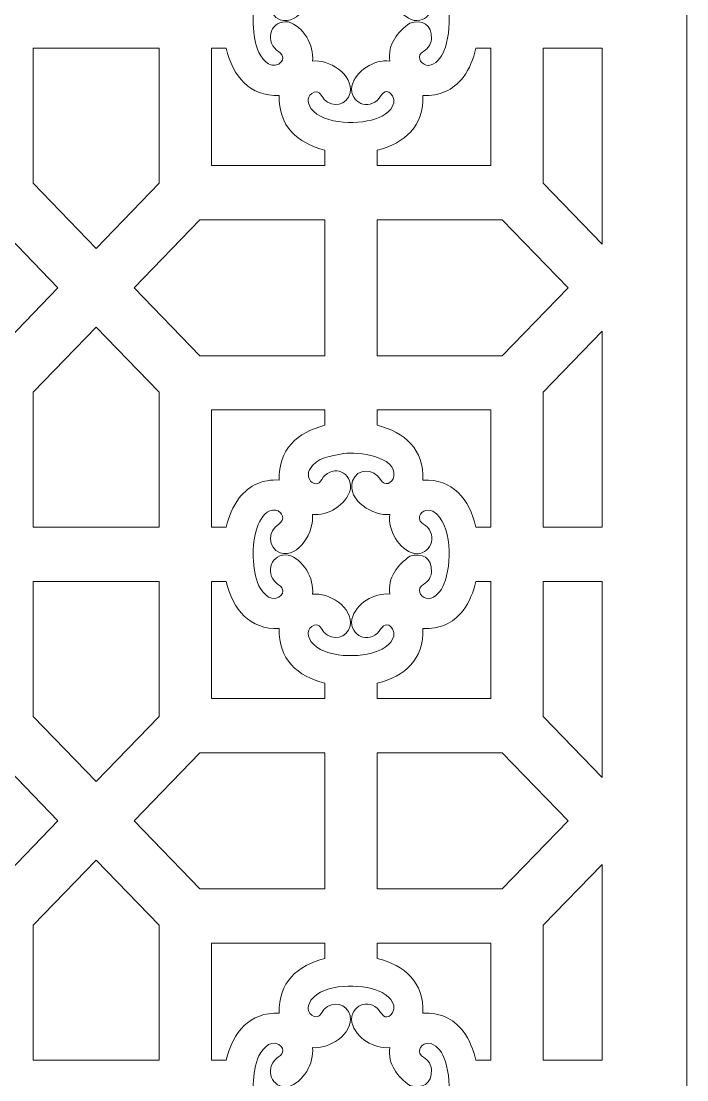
# Model space of a CAD drawing. Header units: centimetres. Extents: x -9.4 to 5.8, y -13.4 to 10.3.
# Drawn here: x -6.22 to -2.16, y -8.01 to -1.57 of the extents above; entities that cross this region are included whole.
import ezdxf

# ---------------------------------------------------------------- set-up
doc = ezdxf.new("R2010")
doc.units = ezdxf.units.CM
doc.header["$MEASUREMENT"] = 0
doc.layers.add('layer 1', color=7, linetype='Continuous')

msp = doc.modelspace()

# ---------------------------------------------------------------- linework, layer by layer
at = {"layer": 'layer 1', "color": 242, "lineweight": 9}
for points, knots in [([(-9.38588, -13.43584), (-9.38588, -13.43584), (-9.38588, 10.29681), (-9.38588, 10.29681), (-9.38588, 10.29681), (-9.38588, 10.29681), (-2.16292, 10.29681), (-2.16292, 10.29681), (-2.16292, 10.29681), (-2.16292, 10.29681), (-2.16292, -13.43584), (-2.16292, -13.43584), (-2.16292, -13.43584), (-2.16292, -13.43584), (-9.38588, -13.43584), (-9.38588, -13.43584)], [0, 0, 0, 0, 0.2, 0.2, 0.2, 0.2, 0.4, 0.4, 0.4, 0.4, 0.6, 0.6, 0.6, 0.6, 1, 1, 1, 1]), ([(-4.77821, -1.73772), (-4.81428, -1.63619), (-4.81505, -1.48376), (-4.77384, -1.38412), (-4.77384, -1.38412), (-4.75546, -1.3428), (-4.71777, -1.29074), (-4.66845, -1.29699), (-4.66845, -1.29699), (-4.62311, -1.30785), (-4.60751, -1.35585), (-4.64899, -1.38203), (-4.64899, -1.38203), (-4.717, -1.42498), (-4.71711, -1.5262), (-4.64076, -1.55849), (-4.64076, -1.55849), (-4.5244, -1.59263), (-4.43109, -1.42421), (-4.44337, -1.32345), (-4.44337, -1.32345), (-4.35188, -1.33542), (-4.23637, -1.26521), (-4.21239, -1.17059), (-4.21239, -1.17059), (-4.19984, -1.06678), (-4.31481, -1.01947), (-4.37853, -1.0976), (-4.37853, -1.0976), (-4.3895, -1.11428), (-4.39545, -1.13278), (-4.41677, -1.13664), (-4.41677, -1.13664), (-4.46222, -1.13919), (-4.47786, -1.08829), (-4.46253, -1.0516), (-4.46253, -1.0516), (-4.41487, -0.97197), (-4.33327, -0.97124), (-4.2519, -0.952), (-4.2519, -0.952), (-4.16829, -0.94297), (-3.93267, -0.96799), (-3.94723, -1.091), (-3.94723, -1.091), (-3.95777, -1.1378), (-4.00423, -1.15395), (-4.0296, -1.11108), (-4.0296, -1.11108), (-4.07131, -1.04056), (-4.16945, -1.04129), (-4.20046, -1.11961), (-4.20046, -1.11961), (-4.23348, -1.23957), (-4.07023, -1.3365), (-3.97287, -1.32345), (-3.97287, -1.32345), (-3.98438, -1.41919), (-3.91672, -1.53717), (-3.82484, -1.56196), (-3.82484, -1.56196), (-3.72435, -1.57494), (-3.67847, -1.45622), (-3.75417, -1.39041), (-3.75417, -1.39041), (-3.77031, -1.3791), (-3.78823, -1.37296), (-3.79198, -1.35091), (-3.79198, -1.35091), (-3.79441, -1.30398), (-3.74521, -1.28784), (-3.70964, -1.30364), (-3.70964, -1.30364), (-3.59061, -1.37968), (-3.59316, -1.62959), (-3.64236, -1.74869), (-3.64236, -1.74869), (-3.65967, -1.78754), (-3.69168, -1.83234), (-3.73644, -1.83659), (-3.73644, -1.83659), (-3.77475, -1.83601), (-3.81237, -1.79252), (-3.77958, -1.75946), (-3.77958, -1.75946), (-3.74637, -1.73606), (-3.72451, -1.7205), (-3.71763, -1.67469), (-3.71763, -1.67469), (-3.71485, -1.58664), (-3.77684, -1.5554), (-3.85025, -1.57768), (-3.85025, -1.57768), (-3.92576, -1.63287), (-3.98519, -1.70567), (-3.97287, -1.80936), (-3.97287, -1.80936), (-4.0656, -1.79762), (-4.17983, -1.86721), (-4.20382, -1.96222), (-4.20382, -1.96222), (-4.21637, -2.06603), (-4.10136, -2.11341), (-4.03768, -2.03521), (-4.03768, -2.03521), (-4.01466, -2.00018), (-3.98894, -1.97299), (-3.95522, -2.02115), (-3.95522, -2.02115), (-3.92471, -2.08171), (-3.99017, -2.13238), (-4.03683, -2.15296), (-4.03683, -2.15296), (-4.15087, -2.19954), (-4.37085, -2.20116), (-4.45261, -2.09777), (-4.45261, -2.09777), (-4.47605, -2.06224), (-4.4786, -2.01698), (-4.4331, -1.99825), (-4.4331, -1.99825), (-4.39761, -1.98778), (-4.39004, -2.02107), (-4.37262, -2.04243), (-4.37262, -2.04243), (-4.31968, -2.09561), (-4.23386, -2.07893), (-4.21312, -2.00346), (-4.21312, -2.00346), (-4.19397, -1.88722), (-4.34675, -1.79704), (-4.44337, -1.80936), (-4.44337, -1.80936), (-4.43156, -1.71378), (-4.4998, -1.59552), (-4.5914, -1.57085), (-4.5914, -1.57085), (-4.69193, -1.55787), (-4.73773, -1.67663), (-4.66204, -1.74243), (-4.66204, -1.74243), (-4.62813, -1.76618), (-4.60179, -1.79279), (-4.64848, -1.82755), (-4.64848, -1.82755), (-4.70869, -1.85999), (-4.75855, -1.78889), (-4.77821, -1.73772)], [0, 0, 0, 0, 0.0263158, 0.0263158, 0.0263158, 0.0263158, 0.0526316, 0.0526316, 0.0526316, 0.0526316, 0.0789474, 0.0789474, 0.0789474, 0.0789474, 0.1052632, 0.1052632, 0.1052632, 0.1052632, 0.1315789, 0.1315789, 0.1315789, 0.1315789, 0.1578947, 0.1578947, 0.1578947, 0.1578947, 0.1842105, 0.1842105, 0.1842105, 0.1842105, 0.2105263, 0.2105263, 0.2105263, 0.2105263, 0.2368421, 0.2368421, 0.2368421, 0.2368421, 0.2631579, 0.2631579, 0.2631579, 0.2631579, 0.2894737, 0.2894737, 0.2894737, 0.2894737, 0.3157895, 0.3157895, 0.3157895, 0.3157895, 0.3421053, 0.3421053, 0.3421053, 0.3421053, 0.3684211, 0.3684211, 0.3684211, 0.3684211, 0.3947368, 0.3947368, 0.3947368, 0.3947368, 0.4210526, 0.4210526, 0.4210526, 0.4210526, 0.4473684, 0.4473684, 0.4473684, 0.4473684, 0.4736842, 0.4736842, 0.4736842, 0.4736842, 0.5, 0.5, 0.5, 0.5, 0.5263158, 0.5263158, 0.5263158, 0.5263158, 0.5526316, 0.5526316, 0.5526316, 0.5526316, 0.5789474, 0.5789474, 0.5789474, 0.5789474, 0.6052632, 0.6052632, 0.6052632, 0.6052632, 0.6315789, 0.6315789, 0.6315789, 0.6315789, 0.6578947, 0.6578947, 0.6578947, 0.6578947, 0.6842105, 0.6842105, 0.6842105, 0.6842105, 0.7105263, 0.7105263, 0.7105263, 0.7105263, 0.7368421, 0.7368421, 0.7368421, 0.7368421, 0.7631579, 0.7631579, 0.7631579, 0.7631579, 0.7894737, 0.7894737, 0.7894737, 0.7894737, 0.8157895, 0.8157895, 0.8157895, 0.8157895, 0.8421053, 0.8421053, 0.8421053, 0.8421053, 0.8684211, 0.8684211, 0.8684211, 0.8684211, 0.8947368, 0.8947368, 0.8947368, 0.8947368, 0.9210526, 0.9210526, 0.9210526, 0.9210526, 0.9473684, 0.9473684, 0.9473684, 0.9473684, 1, 1, 1, 1]), ([(-5.37824, -1.73119), (-5.37824, -1.73119), (-6.14581, -1.73119), (-6.14581, -1.73119), (-6.14581, -1.73119), (-6.14581, -1.73119), (-6.14581, -2.55364), (-6.14581, -2.55364), (-6.14581, -2.55364), (-6.14581, -2.55364), (-5.76201, -2.94996), (-5.76201, -2.94996), (-5.76201, -2.94996), (-5.76201, -2.94996), (-5.37824, -2.55364), (-5.37824, -2.55364), (-5.37824, -2.55364), (-5.37824, -2.55364), (-5.37824, -1.73119), (-5.37824, -1.73119)], [0, 0, 0, 0, 0.1666667, 0.1666667, 0.1666667, 0.1666667, 0.3333333, 0.3333333, 0.3333333, 0.3333333, 0.5, 0.5, 0.5, 0.5, 0.6666667, 0.6666667, 0.6666667, 0.6666667, 1, 1, 1, 1]), ([(-4.96849, -1.73119), (-4.96849, -1.73119), (-5.05913, -1.73119), (-5.05913, -1.73119), (-5.05913, -1.73119), (-5.05913, -1.73119), (-5.05913, -2.44531), (-5.05913, -2.44531), (-5.05913, -2.44531), (-5.05913, -2.44531), (-4.36764, -2.44531), (-4.36764, -2.44531), (-4.36764, -2.44531), (-4.36764, -2.44531), (-4.36764, -2.35166), (-4.36764, -2.35166), (-4.36764, -2.35166), (-4.5351, -2.30945), (-4.65242, -2.2049), (-4.64597, -2.0186), (-4.64597, -2.0186), (-4.82637, -2.02528), (-4.92805, -1.90429), (-4.96849, -1.73119)], [0, 0, 0, 0, 0.1428571, 0.1428571, 0.1428571, 0.1428571, 0.2857143, 0.2857143, 0.2857143, 0.2857143, 0.4285714, 0.4285714, 0.4285714, 0.4285714, 0.5714286, 0.5714286, 0.5714286, 0.5714286, 0.7142857, 0.7142857, 0.7142857, 0.7142857, 1, 1, 1, 1]), ([(-3.357, -1.73119), (-3.357, -1.73119), (-3.44776, -1.73119), (-3.44776, -1.73119), (-3.44776, -1.73119), (-3.46336, -1.79723), (-3.48634, -1.85451), (-3.52573, -1.90885), (-3.52573, -1.90885), (-3.59119, -1.9896), (-3.6694, -2.02235), (-3.77027, -2.0186), (-3.77027, -2.0186), (-3.76378, -2.20448), (-3.88084, -2.31034), (-4.04849, -2.35143), (-4.04849, -2.35143), (-4.04849, -2.35143), (-4.04849, -2.44531), (-4.04849, -2.44531), (-4.04849, -2.44531), (-4.04849, -2.44531), (-3.357, -2.44531), (-3.357, -2.44531), (-3.357, -2.44531), (-3.357, -2.44531), (-3.357, -1.73119), (-3.357, -1.73119)], [0, 0, 0, 0, 0.125, 0.125, 0.125, 0.125, 0.25, 0.25, 0.25, 0.25, 0.375, 0.375, 0.375, 0.375, 0.5, 0.5, 0.5, 0.5, 0.625, 0.625, 0.625, 0.625, 0.75, 0.75, 0.75, 0.75, 1, 1, 1, 1]), ([(-2.67884, -2.92439), (-2.67884, -2.92439), (-3.03785, -2.55364), (-3.03785, -2.55364), (-3.03785, -2.55364), (-3.03785, -2.55364), (-3.03785, -1.73119), (-3.03785, -1.73119), (-3.03785, -1.73119), (-3.03785, -1.73119), (-2.67884, -1.73119), (-2.67884, -1.73119), (-2.67884, -1.73119), (-2.67884, -1.73119), (-2.67884, -2.92439), (-2.67884, -2.92439)], [0, 0, 0, 0, 0.2, 0.2, 0.2, 0.2, 0.4, 0.4, 0.4, 0.4, 0.6, 0.6, 0.6, 0.6, 1, 1, 1, 1]), ([(-7.15641, -3.60352), (-7.15641, -3.60352), (-7.15641, -2.77489), (-7.15641, -2.77489), (-7.15641, -2.77489), (-7.15641, -2.77489), (-6.39487, -2.77489), (-6.39487, -2.77489), (-6.39487, -2.77489), (-6.39487, -2.77489), (-5.99369, -3.18921), (-5.99369, -3.18921), (-5.99369, -3.18921), (-5.99369, -3.18921), (-6.39487, -3.60352), (-6.39487, -3.60352), (-6.39487, -3.60352), (-6.39487, -3.60352), (-7.15641, -3.60352), (-7.15641, -3.60352)], [0, 0, 0, 0, 0.1666667, 0.1666667, 0.1666667, 0.1666667, 0.3333333, 0.3333333, 0.3333333, 0.3333333, 0.5, 0.5, 0.5, 0.5, 0.6666667, 0.6666667, 0.6666667, 0.6666667, 1, 1, 1, 1]), ([(-4.36764, -2.77489), (-4.36764, -2.77489), (-4.36764, -3.60352), (-4.36764, -3.60352), (-4.36764, -3.60352), (-4.36764, -3.60352), (-5.12918, -3.60352), (-5.12918, -3.60352), (-5.12918, -3.60352), (-5.12918, -3.60352), (-5.53036, -3.18921), (-5.53036, -3.18921), (-5.53036, -3.18921), (-5.53036, -3.18921), (-5.12918, -2.77489), (-5.12918, -2.77489), (-5.12918, -2.77489), (-5.12918, -2.77489), (-4.36764, -2.77489), (-4.36764, -2.77489)], [0, 0, 0, 0, 0.1666667, 0.1666667, 0.1666667, 0.1666667, 0.3333333, 0.3333333, 0.3333333, 0.3333333, 0.5, 0.5, 0.5, 0.5, 0.6666667, 0.6666667, 0.6666667, 0.6666667, 1, 1, 1, 1]), ([(-4.04849, -3.60352), (-4.04849, -3.60352), (-4.04849, -2.77489), (-4.04849, -2.77489), (-4.04849, -2.77489), (-4.04849, -2.77489), (-3.28695, -2.77489), (-3.28695, -2.77489), (-3.28695, -2.77489), (-3.28695, -2.77489), (-2.88577, -3.18921), (-2.88577, -3.18921), (-2.88577, -3.18921), (-2.88577, -3.18921), (-3.28695, -3.60352), (-3.28695, -3.60352), (-3.28695, -3.60352), (-3.28695, -3.60352), (-4.04849, -3.60352), (-4.04849, -3.60352)], [0, 0, 0, 0, 0.1666667, 0.1666667, 0.1666667, 0.1666667, 0.3333333, 0.3333333, 0.3333333, 0.3333333, 0.5, 0.5, 0.5, 0.5, 0.6666667, 0.6666667, 0.6666667, 0.6666667, 1, 1, 1, 1]), ([(-6.14581, -4.64722), (-6.14581, -4.64722), (-5.37824, -4.64722), (-5.37824, -4.64722), (-5.37824, -4.64722), (-5.37824, -4.64722), (-5.37824, -3.82481), (-5.37824, -3.82481), (-5.37824, -3.82481), (-5.37824, -3.82481), (-5.76201, -3.42846), (-5.76201, -3.42846), (-5.76201, -3.42846), (-5.76201, -3.42846), (-6.14581, -3.82481), (-6.14581, -3.82481), (-6.14581, -3.82481), (-6.14581, -3.82481), (-6.14581, -4.64722), (-6.14581, -4.64722)], [0, 0, 0, 0, 0.1666667, 0.1666667, 0.1666667, 0.1666667, 0.3333333, 0.3333333, 0.3333333, 0.3333333, 0.5, 0.5, 0.5, 0.5, 0.6666667, 0.6666667, 0.6666667, 0.6666667, 1, 1, 1, 1]), ([(-2.67884, -4.64722), (-2.67884, -4.64722), (-3.03785, -4.64722), (-3.03785, -4.64722), (-3.03785, -4.64722), (-3.03785, -4.64722), (-3.03785, -3.82481), (-3.03785, -3.82481), (-3.03785, -3.82481), (-3.03785, -3.82481), (-2.67884, -3.45402), (-2.67884, -3.45402), (-2.67884, -3.45402), (-2.67884, -3.45402), (-2.67884, -4.64722), (-2.67884, -4.64722)], [0, 0, 0, 0, 0.2, 0.2, 0.2, 0.2, 0.4, 0.4, 0.4, 0.4, 0.6, 0.6, 0.6, 0.6, 1, 1, 1, 1]), ([(-5.05913, -4.64722), (-5.05913, -4.64722), (-4.96845, -4.64722), (-4.96845, -4.64722), (-4.96845, -4.64722), (-4.95285, -4.58114), (-4.92979, -4.52363), (-4.89024, -4.46926), (-4.89024, -4.46926), (-4.82482, -4.38877), (-4.74669, -4.35614), (-4.64597, -4.35985), (-4.64597, -4.35985), (-4.65238, -4.17385), (-4.53541, -4.06811), (-4.36764, -4.02695), (-4.36764, -4.02695), (-4.36764, -4.02695), (-4.36764, -3.93314), (-4.36764, -3.93314), (-4.36764, -3.93314), (-4.36764, -3.93314), (-5.05913, -3.93314), (-5.05913, -3.93314), (-5.05913, -3.93314), (-5.05913, -3.93314), (-5.05913, -4.64722), (-5.05913, -4.64722)], [0, 0, 0, 0, 0.125, 0.125, 0.125, 0.125, 0.25, 0.25, 0.25, 0.25, 0.375, 0.375, 0.375, 0.375, 0.5, 0.5, 0.5, 0.5, 0.625, 0.625, 0.625, 0.625, 0.75, 0.75, 0.75, 0.75, 1, 1, 1, 1]), ([(-3.44795, -4.64722), (-3.44795, -4.64722), (-3.357, -4.64722), (-3.357, -4.64722), (-3.357, -4.64722), (-3.357, -4.64722), (-3.357, -3.93314), (-3.357, -3.93314), (-3.357, -3.93314), (-3.357, -3.93314), (-4.04849, -3.93314), (-4.04849, -3.93314), (-4.04849, -3.93314), (-4.04849, -3.93314), (-4.04849, -4.02683), (-4.04849, -4.02683), (-4.04849, -4.02683), (-3.88092, -4.06908), (-3.76378, -4.17335), (-3.77027, -4.35985), (-3.77027, -4.35985), (-3.59023, -4.35321), (-3.48777, -4.47401), (-3.44795, -4.64722)], [0, 0, 0, 0, 0.1428571, 0.1428571, 0.1428571, 0.1428571, 0.2857143, 0.2857143, 0.2857143, 0.2857143, 0.4285714, 0.4285714, 0.4285714, 0.4285714, 0.5714286, 0.5714286, 0.5714286, 0.5714286, 0.7142857, 0.7142857, 0.7142857, 0.7142857, 1, 1, 1, 1]), ([(-4.77821, -4.98332), (-4.81428, -4.88183), (-4.81505, -4.72936), (-4.77384, -4.62976), (-4.77384, -4.62976), (-4.75546, -4.58844), (-4.71777, -4.53634), (-4.66845, -4.54263), (-4.66845, -4.54263), (-4.62311, -4.55349), (-4.60751, -4.60145), (-4.64899, -4.62768), (-4.64899, -4.62768), (-4.717, -4.67058), (-4.71711, -4.77184), (-4.64076, -4.80413), (-4.64076, -4.80413), (-4.5244, -4.83827), (-4.43109, -4.66981), (-4.44337, -4.56909), (-4.44337, -4.56909), (-4.35188, -4.58102), (-4.23637, -4.51081), (-4.21239, -4.41619), (-4.21239, -4.41619), (-4.19984, -4.31238), (-4.31481, -4.26507), (-4.37853, -4.34324), (-4.37853, -4.34324), (-4.3895, -4.35989), (-4.39545, -4.37842), (-4.41677, -4.38229), (-4.41677, -4.38229), (-4.46222, -4.3848), (-4.47786, -4.33393), (-4.46253, -4.29725), (-4.46253, -4.29725), (-4.41487, -4.21757), (-4.33327, -4.21684), (-4.2519, -4.19761), (-4.2519, -4.19761), (-4.16829, -4.18861), (-3.93267, -4.21359), (-3.94723, -4.33664), (-3.94723, -4.33664), (-3.95777, -4.38344), (-4.00423, -4.39955), (-4.0296, -4.35672), (-4.0296, -4.35672), (-4.07131, -4.2862), (-4.16945, -4.28693), (-4.20046, -4.36522), (-4.20046, -4.36522), (-4.23348, -4.48521), (-4.07023, -4.58214), (-3.97287, -4.56909), (-3.97287, -4.56909), (-3.98438, -4.66483), (-3.91672, -4.78281), (-3.82484, -4.8076), (-3.82484, -4.8076), (-3.72435, -4.82058), (-3.67847, -4.70183), (-3.75417, -4.63602), (-3.75417, -4.63602), (-3.77031, -4.62474), (-3.78823, -4.61856), (-3.79198, -4.59655), (-3.79198, -4.59655), (-3.79441, -4.54959), (-3.74521, -4.53344), (-3.70964, -4.54928), (-3.70964, -4.54928), (-3.59061, -4.62532), (-3.59316, -4.87523), (-3.64236, -4.99433), (-3.64236, -4.99433), (-3.65967, -5.03318), (-3.69168, -5.07798), (-3.73644, -5.08223), (-3.73644, -5.08223), (-3.77475, -5.08161), (-3.81237, -5.03816), (-3.77958, -5.00507), (-3.77958, -5.00507), (-3.74637, -4.9817), (-3.72451, -4.9661), (-3.71763, -4.92034), (-3.71763, -4.92034), (-3.71485, -4.83228), (-3.77684, -4.80104), (-3.85025, -4.82332), (-3.85025, -4.82332), (-3.92576, -4.87847), (-3.98519, -4.95131), (-3.97287, -5.055), (-3.97287, -5.055), (-4.0656, -5.04322), (-4.17983, -5.11286), (-4.20382, -5.20786), (-4.20382, -5.20786), (-4.21637, -5.31167), (-4.10136, -5.35906), (-4.03768, -5.28081), (-4.03768, -5.28081), (-4.01466, -5.24578), (-3.98894, -5.2186), (-3.95522, -5.26679), (-3.95522, -5.26679), (-3.92471, -5.32731), (-3.99017, -5.37802), (-4.03683, -5.3986), (-4.03683, -5.3986), (-4.15087, -5.44518), (-4.37085, -5.4468), (-4.45261, -5.34342), (-4.45261, -5.34342), (-4.47605, -5.30785), (-4.4786, -5.26258), (-4.4331, -5.24385), (-4.4331, -5.24385), (-4.39761, -5.23343), (-4.39004, -5.26672), (-4.37262, -5.28807), (-4.37262, -5.28807), (-4.31968, -5.34125), (-4.23386, -5.32457), (-4.21312, -5.24911), (-4.21312, -5.24911), (-4.19397, -5.13282), (-4.34675, -5.04268), (-4.44337, -5.055), (-4.44337, -5.055), (-4.43156, -4.95942), (-4.4998, -4.84117), (-4.5914, -4.81645), (-4.5914, -4.81645), (-4.69193, -4.80351), (-4.73773, -4.92227), (-4.66204, -4.98804), (-4.66204, -4.98804), (-4.62813, -5.01183), (-4.60179, -5.0384), (-4.64848, -5.07319), (-4.64848, -5.07319), (-4.70869, -5.10563), (-4.75855, -5.0345), (-4.77821, -4.98332)], [0, 0, 0, 0, 0.0263158, 0.0263158, 0.0263158, 0.0263158, 0.0526316, 0.0526316, 0.0526316, 0.0526316, 0.0789474, 0.0789474, 0.0789474, 0.0789474, 0.1052632, 0.1052632, 0.1052632, 0.1052632, 0.1315789, 0.1315789, 0.1315789, 0.1315789, 0.1578947, 0.1578947, 0.1578947, 0.1578947, 0.1842105, 0.1842105, 0.1842105, 0.1842105, 0.2105263, 0.2105263, 0.2105263, 0.2105263, 0.2368421, 0.2368421, 0.2368421, 0.2368421, 0.2631579, 0.2631579, 0.2631579, 0.2631579, 0.2894737, 0.2894737, 0.2894737, 0.2894737, 0.3157895, 0.3157895, 0.3157895, 0.3157895, 0.3421053, 0.3421053, 0.3421053, 0.3421053, 0.3684211, 0.3684211, 0.3684211, 0.3684211, 0.3947368, 0.3947368, 0.3947368, 0.3947368, 0.4210526, 0.4210526, 0.4210526, 0.4210526, 0.4473684, 0.4473684, 0.4473684, 0.4473684, 0.4736842, 0.4736842, 0.4736842, 0.4736842, 0.5, 0.5, 0.5, 0.5, 0.5263158, 0.5263158, 0.5263158, 0.5263158, 0.5526316, 0.5526316, 0.5526316, 0.5526316, 0.5789474, 0.5789474, 0.5789474, 0.5789474, 0.6052632, 0.6052632, 0.6052632, 0.6052632, 0.6315789, 0.6315789, 0.6315789, 0.6315789, 0.6578947, 0.6578947, 0.6578947, 0.6578947, 0.6842105, 0.6842105, 0.6842105, 0.6842105, 0.7105263, 0.7105263, 0.7105263, 0.7105263, 0.7368421, 0.7368421, 0.7368421, 0.7368421, 0.7631579, 0.7631579, 0.7631579, 0.7631579, 0.7894737, 0.7894737, 0.7894737, 0.7894737, 0.8157895, 0.8157895, 0.8157895, 0.8157895, 0.8421053, 0.8421053, 0.8421053, 0.8421053, 0.8684211, 0.8684211, 0.8684211, 0.8684211, 0.8947368, 0.8947368, 0.8947368, 0.8947368, 0.9210526, 0.9210526, 0.9210526, 0.9210526, 0.9473684, 0.9473684, 0.9473684, 0.9473684, 1, 1, 1, 1]), ([(-5.37824, -4.97684), (-5.37824, -4.97684), (-6.14581, -4.97684), (-6.14581, -4.97684), (-6.14581, -4.97684), (-6.14581, -4.97684), (-6.14581, -5.79928), (-6.14581, -5.79928), (-6.14581, -5.79928), (-6.14581, -5.79928), (-5.76201, -6.1956), (-5.76201, -6.1956), (-5.76201, -6.1956), (-5.76201, -6.1956), (-5.37824, -5.79928), (-5.37824, -5.79928), (-5.37824, -5.79928), (-5.37824, -5.79928), (-5.37824, -4.97684), (-5.37824, -4.97684)], [0, 0, 0, 0, 0.1666667, 0.1666667, 0.1666667, 0.1666667, 0.3333333, 0.3333333, 0.3333333, 0.3333333, 0.5, 0.5, 0.5, 0.5, 0.6666667, 0.6666667, 0.6666667, 0.6666667, 1, 1, 1, 1]), ([(-4.96849, -4.97684), (-4.96849, -4.97684), (-5.05913, -4.97684), (-5.05913, -4.97684), (-5.05913, -4.97684), (-5.05913, -4.97684), (-5.05913, -5.69095), (-5.05913, -5.69095), (-5.05913, -5.69095), (-5.05913, -5.69095), (-4.36764, -5.69095), (-4.36764, -5.69095), (-4.36764, -5.69095), (-4.36764, -5.69095), (-4.36764, -5.5973), (-4.36764, -5.5973), (-4.36764, -5.5973), (-4.5351, -5.55505), (-4.65242, -5.45055), (-4.64597, -5.26421), (-4.64597, -5.26421), (-4.82637, -5.27089), (-4.92805, -5.14993), (-4.96849, -4.97684)], [0, 0, 0, 0, 0.1428571, 0.1428571, 0.1428571, 0.1428571, 0.2857143, 0.2857143, 0.2857143, 0.2857143, 0.4285714, 0.4285714, 0.4285714, 0.4285714, 0.5714286, 0.5714286, 0.5714286, 0.5714286, 0.7142857, 0.7142857, 0.7142857, 0.7142857, 1, 1, 1, 1]), ([(-3.357, -4.97684), (-3.357, -4.97684), (-3.44776, -4.97684), (-3.44776, -4.97684), (-3.44776, -4.97684), (-3.46336, -5.04288), (-3.48634, -5.10011), (-3.52573, -5.15445), (-3.52573, -5.15445), (-3.59119, -5.2352), (-3.6694, -5.26795), (-3.77027, -5.26421), (-3.77027, -5.26421), (-3.76378, -5.45012), (-3.88084, -5.55598), (-4.04849, -5.59707), (-4.04849, -5.59707), (-4.04849, -5.59707), (-4.04849, -5.69095), (-4.04849, -5.69095), (-4.04849, -5.69095), (-4.04849, -5.69095), (-3.357, -5.69095), (-3.357, -5.69095), (-3.357, -5.69095), (-3.357, -5.69095), (-3.357, -4.97684), (-3.357, -4.97684)], [0, 0, 0, 0, 0.125, 0.125, 0.125, 0.125, 0.25, 0.25, 0.25, 0.25, 0.375, 0.375, 0.375, 0.375, 0.5, 0.5, 0.5, 0.5, 0.625, 0.625, 0.625, 0.625, 0.75, 0.75, 0.75, 0.75, 1, 1, 1, 1]), ([(-2.67884, -6.17003), (-2.67884, -6.17003), (-3.03785, -5.79928), (-3.03785, -5.79928), (-3.03785, -5.79928), (-3.03785, -5.79928), (-3.03785, -4.97684), (-3.03785, -4.97684), (-3.03785, -4.97684), (-3.03785, -4.97684), (-2.67884, -4.97684), (-2.67884, -4.97684), (-2.67884, -4.97684), (-2.67884, -4.97684), (-2.67884, -6.17003), (-2.67884, -6.17003)], [0, 0, 0, 0, 0.2, 0.2, 0.2, 0.2, 0.4, 0.4, 0.4, 0.4, 0.6, 0.6, 0.6, 0.6, 1, 1, 1, 1]), ([(-5.99369, -6.43485), (-5.99369, -6.43485), (-6.39487, -6.02054), (-6.39487, -6.02054), (-6.39487, -6.02054), (-6.39487, -6.02054), (-7.15641, -6.02054), (-7.15641, -6.02054), (-7.15641, -6.02054), (-7.15641, -6.02054), (-7.15641, -6.84916), (-7.15641, -6.84916), (-7.15641, -6.84916), (-7.15641, -6.84916), (-6.39487, -6.84916), (-6.39487, -6.84916), (-6.39487, -6.84916), (-6.39487, -6.84916), (-5.99369, -6.43485), (-5.99369, -6.43485)], [0, 0, 0, 0, 0.1666667, 0.1666667, 0.1666667, 0.1666667, 0.3333333, 0.3333333, 0.3333333, 0.3333333, 0.5, 0.5, 0.5, 0.5, 0.6666667, 0.6666667, 0.6666667, 0.6666667, 1, 1, 1, 1]), ([(-4.36764, -6.02054), (-4.36764, -6.02054), (-5.12918, -6.02054), (-5.12918, -6.02054), (-5.12918, -6.02054), (-5.12918, -6.02054), (-5.53036, -6.43485), (-5.53036, -6.43485), (-5.53036, -6.43485), (-5.53036, -6.43485), (-5.12918, -6.84916), (-5.12918, -6.84916), (-5.12918, -6.84916), (-5.12918, -6.84916), (-4.36764, -6.84916), (-4.36764, -6.84916), (-4.36764, -6.84916), (-4.36764, -6.84916), (-4.36764, -6.02054), (-4.36764, -6.02054)], [0, 0, 0, 0, 0.1666667, 0.1666667, 0.1666667, 0.1666667, 0.3333333, 0.3333333, 0.3333333, 0.3333333, 0.5, 0.5, 0.5, 0.5, 0.6666667, 0.6666667, 0.6666667, 0.6666667, 1, 1, 1, 1]), ([(-2.88577, -6.43485), (-2.88577, -6.43485), (-3.28695, -6.02054), (-3.28695, -6.02054), (-3.28695, -6.02054), (-3.28695, -6.02054), (-4.04849, -6.02054), (-4.04849, -6.02054), (-4.04849, -6.02054), (-4.04849, -6.02054), (-4.04849, -6.84916), (-4.04849, -6.84916), (-4.04849, -6.84916), (-4.04849, -6.84916), (-3.28695, -6.84916), (-3.28695, -6.84916), (-3.28695, -6.84916), (-3.28695, -6.84916), (-2.88577, -6.43485), (-2.88577, -6.43485)], [0, 0, 0, 0, 0.1666667, 0.1666667, 0.1666667, 0.1666667, 0.3333333, 0.3333333, 0.3333333, 0.3333333, 0.5, 0.5, 0.5, 0.5, 0.6666667, 0.6666667, 0.6666667, 0.6666667, 1, 1, 1, 1]), ([(-5.37824, -7.89286), (-5.37824, -7.89286), (-6.14581, -7.89286), (-6.14581, -7.89286), (-6.14581, -7.89286), (-6.14581, -7.89286), (-6.14581, -7.07041), (-6.14581, -7.07041), (-6.14581, -7.07041), (-6.14581, -7.07041), (-5.76201, -6.6741), (-5.76201, -6.6741), (-5.76201, -6.6741), (-5.76201, -6.6741), (-5.37824, -7.07041), (-5.37824, -7.07041), (-5.37824, -7.07041), (-5.37824, -7.07041), (-5.37824, -7.89286), (-5.37824, -7.89286)], [0, 0, 0, 0, 0.1666667, 0.1666667, 0.1666667, 0.1666667, 0.3333333, 0.3333333, 0.3333333, 0.3333333, 0.5, 0.5, 0.5, 0.5, 0.6666667, 0.6666667, 0.6666667, 0.6666667, 1, 1, 1, 1]), ([(-2.67884, -6.69966), (-2.67884, -6.69966), (-3.03785, -7.07041), (-3.03785, -7.07041), (-3.03785, -7.07041), (-3.03785, -7.07041), (-3.03785, -7.89286), (-3.03785, -7.89286), (-3.03785, -7.89286), (-3.03785, -7.89286), (-2.67884, -7.89286), (-2.67884, -7.89286), (-2.67884, -7.89286), (-2.67884, -7.89286), (-2.67884, -6.69966), (-2.67884, -6.69966)], [0, 0, 0, 0, 0.2, 0.2, 0.2, 0.2, 0.4, 0.4, 0.4, 0.4, 0.6, 0.6, 0.6, 0.6, 1, 1, 1, 1]), ([(-4.96849, -7.89286), (-4.96849, -7.89286), (-5.05913, -7.89286), (-5.05913, -7.89286), (-5.05913, -7.89286), (-5.05913, -7.89286), (-5.05913, -7.17874), (-5.05913, -7.17874), (-5.05913, -7.17874), (-5.05913, -7.17874), (-4.36764, -7.17874), (-4.36764, -7.17874), (-4.36764, -7.17874), (-4.36764, -7.17874), (-4.36764, -7.27239), (-4.36764, -7.27239), (-4.36764, -7.27239), (-4.5351, -7.31461), (-4.65242, -7.41915), (-4.64597, -7.60545), (-4.64597, -7.60545), (-4.82637, -7.59877), (-4.92805, -7.71977), (-4.96849, -7.89286)], [0, 0, 0, 0, 0.1428571, 0.1428571, 0.1428571, 0.1428571, 0.2857143, 0.2857143, 0.2857143, 0.2857143, 0.4285714, 0.4285714, 0.4285714, 0.4285714, 0.5714286, 0.5714286, 0.5714286, 0.5714286, 0.7142857, 0.7142857, 0.7142857, 0.7142857, 1, 1, 1, 1]), ([(-3.357, -7.89286), (-3.357, -7.89286), (-3.44776, -7.89286), (-3.44776, -7.89286), (-3.44776, -7.89286), (-3.46336, -7.82682), (-3.48634, -7.76955), (-3.52573, -7.71525), (-3.52573, -7.71525), (-3.59119, -7.63445), (-3.6694, -7.60174), (-3.77027, -7.60545), (-3.77027, -7.60545), (-3.76378, -7.41957), (-3.88084, -7.31372), (-4.04849, -7.27259), (-4.04849, -7.27259), (-4.04849, -7.27259), (-4.04849, -7.17874), (-4.04849, -7.17874), (-4.04849, -7.17874), (-4.04849, -7.17874), (-3.357, -7.17874), (-3.357, -7.17874), (-3.357, -7.17874), (-3.357, -7.17874), (-3.357, -7.89286), (-3.357, -7.89286)], [0, 0, 0, 0, 0.125, 0.125, 0.125, 0.125, 0.25, 0.25, 0.25, 0.25, 0.375, 0.375, 0.375, 0.375, 0.5, 0.5, 0.5, 0.5, 0.625, 0.625, 0.625, 0.625, 0.75, 0.75, 0.75, 0.75, 1, 1, 1, 1]), ([(-4.77821, -7.88633), (-4.81428, -7.98786), (-4.81505, -8.1403), (-4.77384, -8.23993), (-4.77384, -8.23993), (-4.75546, -8.28126), (-4.71777, -8.33332), (-4.66845, -8.32706), (-4.66845, -8.32706), (-4.62311, -8.31617), (-4.60751, -8.2682), (-4.64899, -8.24202), (-4.64899, -8.24202), (-4.717, -8.19911), (-4.71711, -8.09785), (-4.64076, -8.06557), (-4.64076, -8.06557), (-4.5244, -8.03143), (-4.43109, -8.19989), (-4.44337, -8.30061), (-4.44337, -8.30061), (-4.35188, -8.28867), (-4.23637, -8.35888), (-4.21239, -8.45346), (-4.21239, -8.45346), (-4.19984, -8.55727), (-4.31481, -8.60458), (-4.37853, -8.52645), (-4.37853, -8.52645), (-4.3895, -8.50977), (-4.39545, -8.49127), (-4.41677, -8.48741), (-4.41677, -8.48741), (-4.46222, -8.48486), (-4.47786, -8.53572), (-4.46253, -8.57245), (-4.46253, -8.57245), (-4.41487, -8.65208), (-4.33327, -8.65282), (-4.2519, -8.67205), (-4.2519, -8.67205), (-4.16829, -8.68109), (-3.93267, -8.65606), (-3.94723, -8.53306), (-3.94723, -8.53306), (-3.95777, -8.48625), (-4.00423, -8.47011), (-4.0296, -8.51298), (-4.0296, -8.51298), (-4.07131, -8.5835), (-4.16945, -8.58276), (-4.20046, -8.50444), (-4.20046, -8.50444), (-4.23348, -8.38449), (-4.07023, -8.28755), (-3.97287, -8.30061), (-3.97287, -8.30061), (-3.98438, -8.20487), (-3.91672, -8.08685), (-3.82484, -8.06205), (-3.82484, -8.06205), (-3.72435, -8.04911), (-3.67847, -8.16783), (-3.75417, -8.23364), (-3.75417, -8.23364), (-3.77031, -8.24496), (-3.78823, -8.2511), (-3.79198, -8.27315), (-3.79198, -8.27315), (-3.79441, -8.32007), (-3.74521, -8.33621), (-3.70964, -8.32042), (-3.70964, -8.32042), (-3.59061, -8.24438), (-3.59316, -7.99447), (-3.64236, -7.87536), (-3.64236, -7.87536), (-3.65967, -7.83651), (-3.69168, -7.79171), (-3.73644, -7.78743), (-3.73644, -7.78743), (-3.77475, -7.78808), (-3.81237, -7.83153), (-3.77958, -7.86459), (-3.77958, -7.86459), (-3.74637, -7.88799), (-3.72451, -7.90356), (-3.71763, -7.94936), (-3.71763, -7.94936), (-3.71485, -8.03741), (-3.77684, -8.06866), (-3.85025, -8.04637), (-3.85025, -8.04637), (-3.92576, -7.99122), (-3.98519, -7.91839), (-3.97287, -7.81469), (-3.97287, -7.81469), (-4.0656, -7.82643), (-4.17983, -7.75684), (-4.20382, -7.66184), (-4.20382, -7.66184), (-4.21637, -7.55803), (-4.10136, -7.51064), (-4.03768, -7.58888), (-4.03768, -7.58888), (-4.01466, -7.62387), (-3.98894, -7.65106), (-3.95522, -7.6029), (-3.95522, -7.6029), (-3.92471, -7.54235), (-3.99017, -7.49168), (-4.03683, -7.47109), (-4.03683, -7.47109), (-4.15087, -7.42452), (-4.37085, -7.4229), (-4.45261, -7.52628), (-4.45261, -7.52628), (-4.47605, -7.56185), (-4.4786, -7.60707), (-4.4331, -7.6258), (-4.4331, -7.6258), (-4.39761, -7.63623), (-4.39004, -7.60298), (-4.37262, -7.58162), (-4.37262, -7.58162), (-4.31968, -7.52844), (-4.23386, -7.54513), (-4.21312, -7.62059), (-4.21312, -7.62059), (-4.19397, -7.73684), (-4.34675, -7.82701), (-4.44337, -7.81469), (-4.44337, -7.81469), (-4.43156, -7.91028), (-4.4998, -8.02853), (-4.5914, -8.05325), (-4.5914, -8.05325), (-4.69193, -8.06618), (-4.73773, -7.94743), (-4.66204, -7.88162), (-4.66204, -7.88162), (-4.62813, -7.85787), (-4.60179, -7.83126), (-4.64848, -7.7965), (-4.64848, -7.7965), (-4.70869, -7.76406), (-4.75855, -7.8352), (-4.77821, -7.88633)], [0, 0, 0, 0, 0.0263158, 0.0263158, 0.0263158, 0.0263158, 0.0526316, 0.0526316, 0.0526316, 0.0526316, 0.0789474, 0.0789474, 0.0789474, 0.0789474, 0.1052632, 0.1052632, 0.1052632, 0.1052632, 0.1315789, 0.1315789, 0.1315789, 0.1315789, 0.1578947, 0.1578947, 0.1578947, 0.1578947, 0.1842105, 0.1842105, 0.1842105, 0.1842105, 0.2105263, 0.2105263, 0.2105263, 0.2105263, 0.2368421, 0.2368421, 0.2368421, 0.2368421, 0.2631579, 0.2631579, 0.2631579, 0.2631579, 0.2894737, 0.2894737, 0.2894737, 0.2894737, 0.3157895, 0.3157895, 0.3157895, 0.3157895, 0.3421053, 0.3421053, 0.3421053, 0.3421053, 0.3684211, 0.3684211, 0.3684211, 0.3684211, 0.3947368, 0.3947368, 0.3947368, 0.3947368, 0.4210526, 0.4210526, 0.4210526, 0.4210526, 0.4473684, 0.4473684, 0.4473684, 0.4473684, 0.4736842, 0.4736842, 0.4736842, 0.4736842, 0.5, 0.5, 0.5, 0.5, 0.5263158, 0.5263158, 0.5263158, 0.5263158, 0.5526316, 0.5526316, 0.5526316, 0.5526316, 0.5789474, 0.5789474, 0.5789474, 0.5789474, 0.6052632, 0.6052632, 0.6052632, 0.6052632, 0.6315789, 0.6315789, 0.6315789, 0.6315789, 0.6578947, 0.6578947, 0.6578947, 0.6578947, 0.6842105, 0.6842105, 0.6842105, 0.6842105, 0.7105263, 0.7105263, 0.7105263, 0.7105263, 0.7368421, 0.7368421, 0.7368421, 0.7368421, 0.7631579, 0.7631579, 0.7631579, 0.7631579, 0.7894737, 0.7894737, 0.7894737, 0.7894737, 0.8157895, 0.8157895, 0.8157895, 0.8157895, 0.8421053, 0.8421053, 0.8421053, 0.8421053, 0.8684211, 0.8684211, 0.8684211, 0.8684211, 0.8947368, 0.8947368, 0.8947368, 0.8947368, 0.9210526, 0.9210526, 0.9210526, 0.9210526, 0.9473684, 0.9473684, 0.9473684, 0.9473684, 1, 1, 1, 1])]:
    msp.add_open_spline(points, degree=3, knots=knots, dxfattribs=at)

doc.saveas('drawing.dxf')
